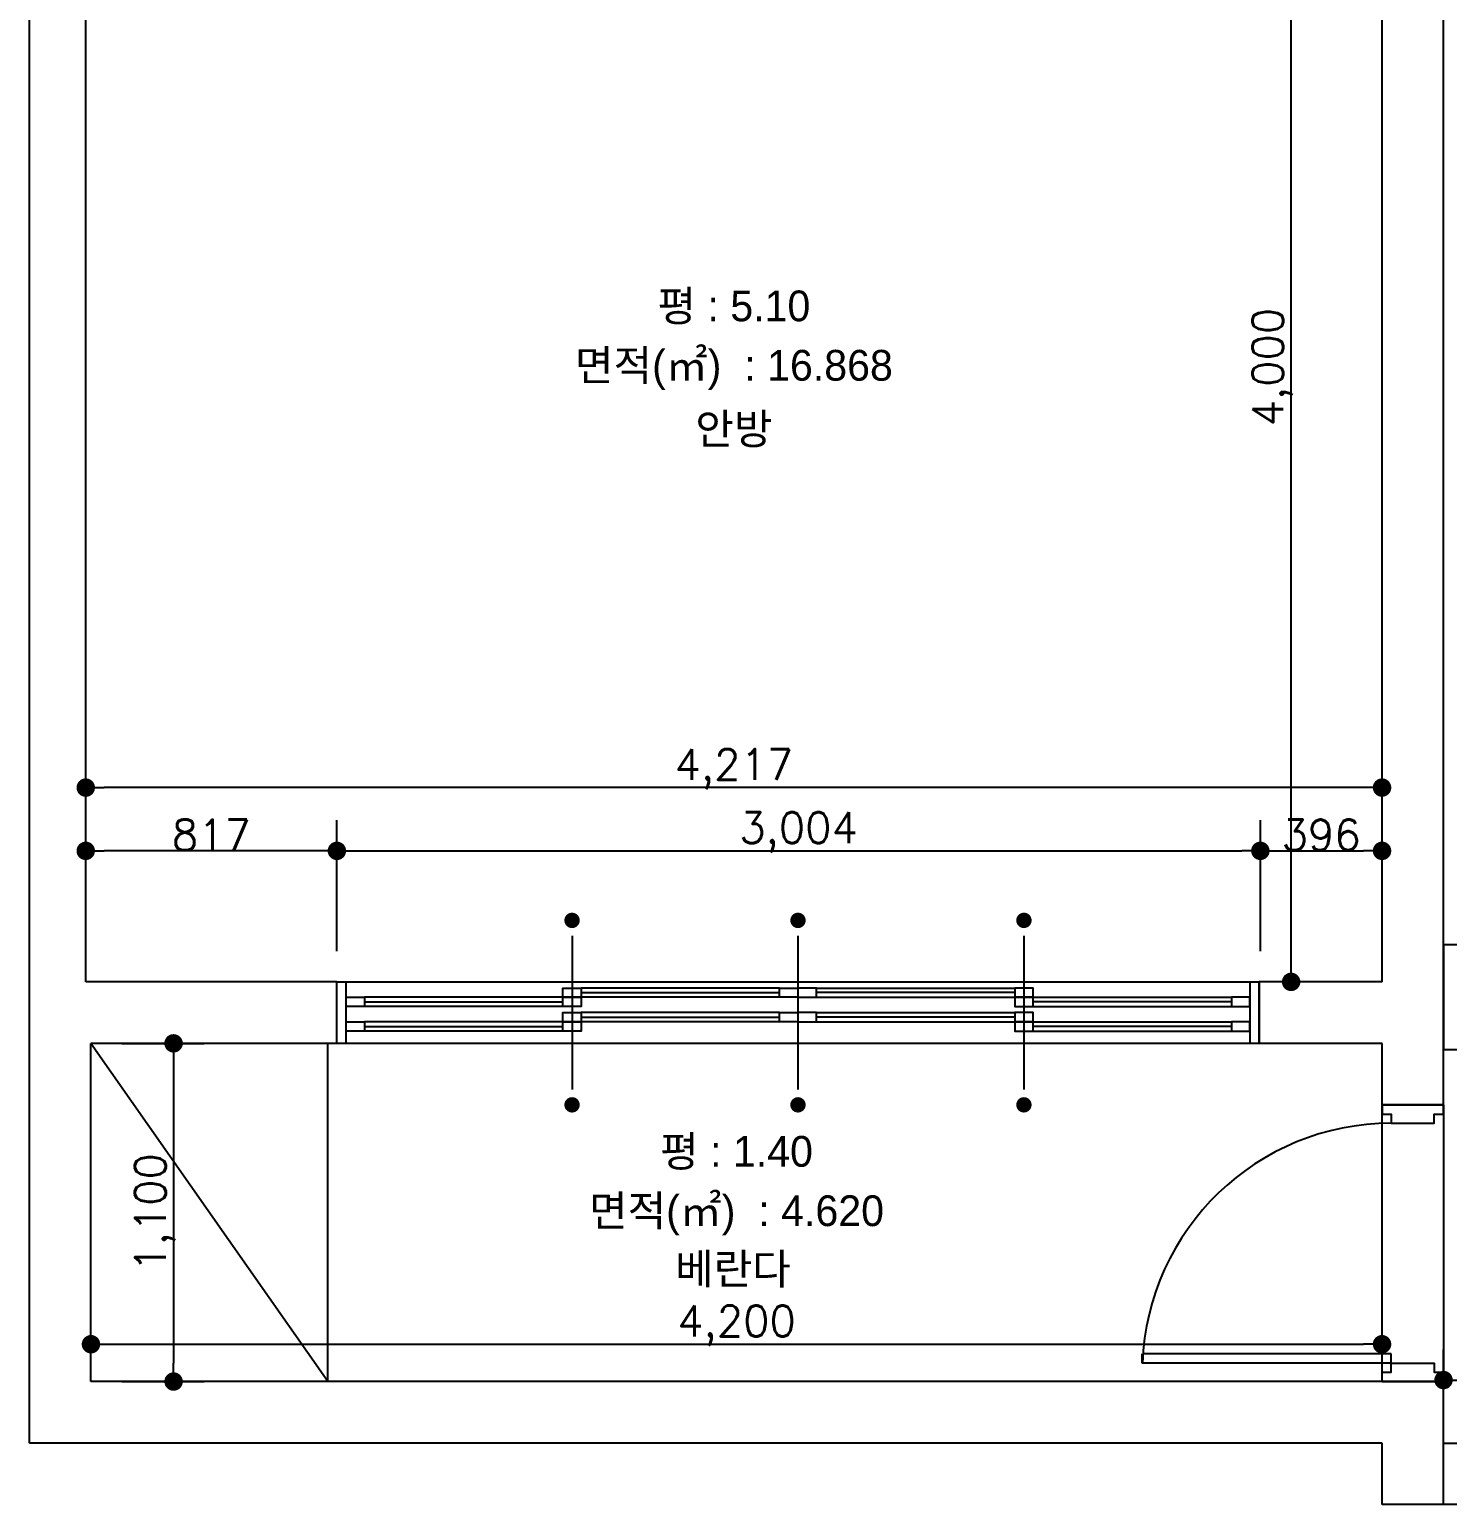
# Model space of a CAD drawing. Header units: inches. Extents: x -53835 to 52744, y -79586 to -50910.
# Drawn here: x -29037 to -24424, y -66028 to -61230 of the extents above; entities that cross this region are included whole.
import ezdxf
from ezdxf.enums import TextEntityAlignment as Align

# ---------------------------------------------------------------- set-up
doc = ezdxf.new("R2010")
doc.units = ezdxf.units.IN
doc.header["$LTSCALE"] = 50
doc.header["$MEASUREMENT"] = 0
for name, color, linetype in [('도면층2', 2, 'Continuous'), ('도면층4', 4, 'Continuous'), ('도면층5', 5, 'Continuous'), ('도면층8', 8, 'Continuous')]:
    doc.layers.add(name, color=color, linetype=linetype)
doc.styles.get("Standard").update_dxf_attribs({"font": 'txt.shx', "bigfont": 'whgtxt.shx'})
doc.styles.add('휴먼엑스포', font='Expo M.ttf')
doc.dimstyles.get("Standard").update_dxf_attribs({"dimscale": 20, "dimtxt": 5, "dimasz": 3, "dimexe": 5, "dimexo": 5, "dimgap": 0.09, "dimtad": 1, "dimdec": 0, "dimzin": 0, "dimdsep": 46, "dimlunit": 6, "dimtxsty": 'Standard', "dimblk": 'DOT', "dimcen": 0.09, "dimadec": 0, "dimazin": 0, "dimtfac": 1, "dimtdec": 0, "dimtix": 1, "dimtofl": 0, "dimtmove": 0, "dimatfit": 3, "dimfxl": 1, "dimtolj": 1, "dimtzin": 0, "dimarcsym": 0})

# ---------------------------------------------------------------- blocks, each defined once
blk = doc.blocks.new('_Dot')
at = {"color": 0, "linetype": 'ByBlock', "lineweight": -2}
blk.add_line((-0.5, 0), (-1, 0), dxfattribs=at)
at = {"color": 0, "linetype": 'ByBlock', "const_width": 0.5}
blk.add_lwpolyline([(-0.25, 0, 1), (0.25, 0, 1)], format="xyb", close=True, dxfattribs=at)
blk = doc.blocks.new('*D29')
at = {"layer": 'Defpoints', "color": 0, "transparency": 16777216}
for p in [(-24437, -60127.6), (-23964.1, -60127.6), (-24437, -64207.6)]:
    blk.add_point(p, dxfattribs=at)
at = {"layer": '도면층4', "color": 0, "lineweight": -2, "transparency": 16777216}
for p, q in [((-24337, -60127.6), (-23864.1, -60127.6)), ((-23964.1, -64147.6), (-23964.1, -60187.6)), ((-24337, -64207.6), (-23864.1, -64207.6))]:
    blk.add_line(p, q, dxfattribs=at)
at = {"layer": '도면층4', "color": 0, "lineweight": -2, "transparency": 16777216, "xscale": 60, "yscale": 60, "zscale": 60}
for p, rotation in [((-23964.1, -60127.6), 90), ((-23964.1, -64207.6), 270)]:
    blk.add_blockref('_Dot', p, dxfattribs=dict(at, rotation=rotation))
at = {"layer": '도면층4', "color": 0, "transparency": 16777216, "insert": (-24024.4, -62167.6), "char_height": 100, "attachment_point": 5, "rotation": 90}
blk.add_mtext('\\A1;4,080', dxfattribs=at)
blk = doc.blocks.new('*D30')
at = {"layer": 'Defpoints', "color": 0, "transparency": 16777216}
for p in [(-24932.8, -60327.6), (-24637, -60327.6), (-24637, -64327.6)]:
    blk.add_point(p, dxfattribs=at)
at = {"layer": '도면층4', "color": 0, "lineweight": -2, "transparency": 16777216}
for p, q in [((-24737, -60327.6), (-25032.8, -60327.6)), ((-24932.8, -64267.6), (-24932.8, -60387.6)), ((-24737, -64327.6), (-25032.8, -64327.6))]:
    blk.add_line(p, q, dxfattribs=at)
at = {"layer": '도면층4', "color": 0, "lineweight": -2, "transparency": 16777216, "xscale": 60, "yscale": 60, "zscale": 60}
for p, rotation in [((-24932.8, -60327.6), 90), ((-24932.8, -64327.6), 270)]:
    blk.add_blockref('_Dot', p, dxfattribs=dict(at, rotation=rotation))
at = {"layer": '도면층4', "color": 0, "transparency": 16777216, "insert": (-24993.1, -62327.6), "char_height": 100, "attachment_point": 5, "rotation": 90}
blk.add_mtext('\\A1;4,000', dxfattribs=at)
blk = doc.blocks.new('*D31')
at = {"layer": 'Defpoints', "color": 0, "transparency": 16777216}
for p in [(-28854, -63695.7), (-28854, -64327.6), (-24637, -64327.6)]:
    blk.add_point(p, dxfattribs=at)
at = {"layer": '도면층4', "color": 0, "lineweight": -2, "transparency": 16777216}
for p, q in [((-28854, -64227.6), (-28854, -63595.7)), ((-24637, -64227.6), (-24637, -63595.7)), ((-24697, -63695.7), (-28794, -63695.7))]:
    blk.add_line(p, q, dxfattribs=at)
at = {"layer": '도면층4', "color": 0, "lineweight": -2, "transparency": 16777216, "xscale": 60, "yscale": 60, "zscale": 60, "rotation": 180}
blk.add_blockref('_Dot', (-28854, -63695.7), dxfattribs=at)
at = {"layer": '도면층4', "color": 0, "lineweight": -2, "transparency": 16777216, "xscale": 60, "yscale": 60, "zscale": 60}
blk.add_blockref('_Dot', (-24637, -63695.7), dxfattribs=at)
at = {"layer": '도면층4', "color": 0, "transparency": 16777216, "insert": (-26745.5, -63635.4), "char_height": 100, "attachment_point": 5}
blk.add_mtext('\\A1;4,217', dxfattribs=at)
blk = doc.blocks.new('*D74')
at = {"layer": 'Defpoints', "color": 0, "transparency": 16777216}
for p in [(-28854, -63901.4), (-28854, -64327.6), (-28037, -64327.6)]:
    blk.add_point(p, dxfattribs=at)
at = {"layer": '도면층4', "color": 0, "lineweight": -2, "transparency": 16777216}
for p, q in [((-28854, -64227.6), (-28854, -63801.4)), ((-28037, -64227.6), (-28037, -63801.4)), ((-28097, -63901.4), (-28794, -63901.4))]:
    blk.add_line(p, q, dxfattribs=at)
at = {"layer": '도면층4', "color": 0, "lineweight": -2, "transparency": 16777216, "xscale": 60, "yscale": 60, "zscale": 60, "rotation": 180}
blk.add_blockref('_Dot', (-28854, -63901.4), dxfattribs=at)
at = {"layer": '도면층4', "color": 0, "lineweight": -2, "transparency": 16777216, "xscale": 60, "yscale": 60, "zscale": 60}
blk.add_blockref('_Dot', (-28037, -63901.4), dxfattribs=at)
at = {"layer": '도면층4', "color": 0, "transparency": 16777216, "insert": (-28445.5, -63849.6), "char_height": 100, "attachment_point": 5}
blk.add_mtext('\\A1;817', dxfattribs=at)
blk = doc.blocks.new('*D99')
at = {"layer": 'Defpoints', "color": 0, "transparency": 16777216}
for p in [(-25032.8, -63901.4), (-28037, -64327.6), (-25032.8, -64327.6)]:
    blk.add_point(p, dxfattribs=at)
at = {"layer": '도면층4', "color": 0, "lineweight": -2, "transparency": 16777216}
for p, q in [((-28037, -64227.6), (-28037, -63801.4)), ((-25032.8, -64227.6), (-25032.8, -63801.4)), ((-27977, -63901.4), (-25092.8, -63901.4))]:
    blk.add_line(p, q, dxfattribs=at)
at = {"layer": '도면층4', "color": 0, "lineweight": -2, "transparency": 16777216, "xscale": 60, "yscale": 60, "zscale": 60, "rotation": 180}
blk.add_blockref('_Dot', (-28037, -63901.4), dxfattribs=at)
at = {"layer": '도면층4', "color": 0, "lineweight": -2, "transparency": 16777216, "xscale": 60, "yscale": 60, "zscale": 60}
blk.add_blockref('_Dot', (-25032.8, -63901.4), dxfattribs=at)
at = {"layer": '도면층4', "color": 0, "transparency": 16777216, "insert": (-26534.9, -63841.1), "char_height": 100, "attachment_point": 5}
blk.add_mtext('\\A1;3,004', dxfattribs=at)
blk = doc.blocks.new('*D100')
at = {"layer": 'Defpoints', "color": 0, "transparency": 16777216}
for p in [(-24637, -63901.4), (-25032.8, -64327.6), (-24637, -64327.6)]:
    blk.add_point(p, dxfattribs=at)
at = {"layer": '도면층4', "color": 0, "lineweight": -2, "transparency": 16777216}
for p, q in [((-25032.8, -64227.6), (-25032.8, -63801.4)), ((-24637, -64227.6), (-24637, -63801.4)), ((-24972.8, -63901.4), (-24697, -63901.4))]:
    blk.add_line(p, q, dxfattribs=at)
at = {"layer": '도면층4', "color": 0, "lineweight": -2, "transparency": 16777216, "xscale": 60, "yscale": 60, "zscale": 60, "rotation": 180}
blk.add_blockref('_Dot', (-25032.8, -63901.4), dxfattribs=at)
at = {"layer": '도면층4', "color": 0, "lineweight": -2, "transparency": 16777216, "xscale": 60, "yscale": 60, "zscale": 60}
blk.add_blockref('_Dot', (-24637, -63901.4), dxfattribs=at)
at = {"layer": '도면층4', "color": 0, "transparency": 16777216, "insert": (-24834.9, -63849.6), "char_height": 100, "attachment_point": 5}
blk.add_mtext('\\A1;396', dxfattribs=at)
blk = doc.blocks.new('*D101')
at = {"layer": 'Defpoints', "color": 0, "transparency": 16777216}
for p in [(-28837, -64527.6), (-28837, -65627.6), (-28568.3, -65627.6)]:
    blk.add_point(p, dxfattribs=at)
at = {"layer": '도면층4', "color": 0, "lineweight": -2, "transparency": 16777216}
for p, q in [((-28737, -64527.6), (-28468.3, -64527.6)), ((-28568.3, -64587.6), (-28568.3, -65567.6)), ((-28737, -65627.6), (-28468.3, -65627.6))]:
    blk.add_line(p, q, dxfattribs=at)
at = {"layer": '도면층4', "color": 0, "lineweight": -2, "transparency": 16777216, "xscale": 60, "yscale": 60, "zscale": 60}
for p, rotation in [((-28568.3, -64527.6), 90), ((-28568.3, -65627.6), 270)]:
    blk.add_blockref('_Dot', p, dxfattribs=dict(at, rotation=rotation))
at = {"layer": '도면층4', "color": 0, "transparency": 16777216, "insert": (-28628.6, -65077.6), "char_height": 100, "attachment_point": 5, "rotation": 90}
blk.add_mtext('\\A1;1,100', dxfattribs=at)
blk = doc.blocks.new('*D102')
at = {"layer": 'Defpoints', "color": 0, "transparency": 16777216}
for p in [(-24637, -65506.3), (-28837, -65627.6), (-24637, -65627.6)]:
    blk.add_point(p, dxfattribs=at)
at = {"layer": '도면층4', "color": 0, "lineweight": -2, "transparency": 16777216}
for p, q in [((-28837, -65527.6), (-28837, -65406.3)), ((-24637, -65527.6), (-24637, -65406.3)), ((-28777, -65506.3), (-24697, -65506.3))]:
    blk.add_line(p, q, dxfattribs=at)
at = {"layer": '도면층4', "color": 0, "lineweight": -2, "transparency": 16777216, "xscale": 60, "yscale": 60, "zscale": 60, "rotation": 180}
blk.add_blockref('_Dot', (-28837, -65506.3), dxfattribs=at)
at = {"layer": '도면층4', "color": 0, "lineweight": -2, "transparency": 16777216, "xscale": 60, "yscale": 60, "zscale": 60}
blk.add_blockref('_Dot', (-24637, -65506.3), dxfattribs=at)
at = {"layer": '도면층4', "color": 0, "transparency": 16777216, "insert": (-26737, -65446), "char_height": 100, "attachment_point": 5}
blk.add_mtext('\\A1;4,200', dxfattribs=at)
blk = doc.blocks.new('*D103')
at = {"layer": 'Defpoints', "color": 0, "transparency": 16777216}
for p in [(-24437, -64547.6), (-23964.1, -64547.6), (-24437, -65827.6)]:
    blk.add_point(p, dxfattribs=at)
at = {"layer": '도면층4', "color": 0, "lineweight": -2, "transparency": 16777216}
for p, q in [((-24337, -64547.6), (-23864.1, -64547.6)), ((-23964.1, -65767.6), (-23964.1, -64607.6)), ((-24337, -65827.6), (-23864.1, -65827.6))]:
    blk.add_line(p, q, dxfattribs=at)
at = {"layer": '도면층4', "color": 0, "lineweight": -2, "transparency": 16777216, "xscale": 60, "yscale": 60, "zscale": 60}
for p, rotation in [((-23964.1, -64547.6), 90), ((-23964.1, -65827.6), 270)]:
    blk.add_blockref('_Dot', p, dxfattribs=dict(at, rotation=rotation))
at = {"layer": '도면층4', "color": 0, "transparency": 16777216, "insert": (-24024.4, -65187.6), "char_height": 100, "attachment_point": 5, "rotation": 90}
blk.add_mtext('\\A1;1,280', dxfattribs=at)
blk = doc.blocks.new('*D104')
at = {"layer": 'Defpoints', "color": 0, "transparency": 16777216}
for p in [(-19037, -65622.9), (-24437, -65827.6), (-19037, -65827.6)]:
    blk.add_point(p, dxfattribs=at)
at = {"layer": '도면층4', "color": 0, "lineweight": -2, "transparency": 16777216}
for p, q in [((-24437, -65727.6), (-24437, -65522.9)), ((-19037, -65727.6), (-19037, -65522.9)), ((-24377, -65622.9), (-19097, -65622.9))]:
    blk.add_line(p, q, dxfattribs=at)
at = {"layer": '도면층4', "color": 0, "lineweight": -2, "transparency": 16777216, "xscale": 60, "yscale": 60, "zscale": 60, "rotation": 180}
blk.add_blockref('_Dot', (-24437, -65622.9), dxfattribs=at)
at = {"layer": '도면층4', "color": 0, "lineweight": -2, "transparency": 16777216, "xscale": 60, "yscale": 60, "zscale": 60}
blk.add_blockref('_Dot', (-19037, -65622.9), dxfattribs=at)
at = {"layer": '도면층4', "color": 0, "transparency": 16777216, "insert": (-21737, -65562.6), "char_height": 100, "attachment_point": 5}
blk.add_mtext('\\A1;5,400', dxfattribs=at)

msp = doc.modelspace()

# ---------------------------------------------------------------- linework, layer by layer
at = {"layer": '도면층2'}
for p, q in [((-29036.998, -65827.561), (-29036.998, -54866.561)), ((-28853.998, -64327.561), (-28853.998, -57527.561)), ((-24436.998, -64727.561), (-24436.998, -60127.561)), ((-24636.998, -64327.561), (-24636.998, -60327.561)), ((-24436.998, -64547.561), (-24436.998, -64207.561)), ((-28036.998, -64327.561), (-28853.998, -64327.561)), ((-28036.998, -64527.561), (-28036.998, -64327.561)), ((-24636.998, -64327.561), (-25036.998, -64327.561)), ((-25036.998, -64527.561), (-25036.998, -64327.561)), ((-28836.998, -65627.561), (-28836.998, -64527.561)), ((-28036.998, -64527.561), (-28836.998, -64527.561)), ((-24636.998, -64527.561), (-25036.998, -64527.561)), ((-24636.998, -64727.561), (-24636.998, -64527.561)), ((-24636.998, -64727.561), (-24436.998, -64727.561)), ((-24636.998, -65627.561), (-28836.998, -65627.561)), ((-24636.998, -65627.561), (-24436.998, -65627.561)), ((-24436.998, -66027.561), (-24436.998, -65627.561)), ((-24636.998, -65827.561), (-29036.998, -65827.561)), ((-24636.998, -66027.561), (-24636.998, -65827.561)), ((-24436.998, -66027.561), (-24436.998, -65827.561)), ((-24436.998, -66027.561), (-24636.998, -66027.561))]:
    msp.add_line(p, q, dxfattribs=at)
at = {"layer": '도면층4'}
for p, q in [((-27271.998, -64177.561), (-27271.998, -64677.561)), ((-26536.998, -64177.561), (-26536.998, -64677.561)), ((-25801.998, -64177.561), (-25801.998, -64677.561)), ((-19036.998, -64207.561), (-24436.998, -64207.561)), ((-24436.998, -64207.561), (-24436.998, -64547.561)), ((-28036.998, -64327.561), (-25036.998, -64327.561)), ((-28036.998, -64527.561), (-28036.998, -64327.561)), ((-28006.998, -64527.561), (-28006.998, -64327.561)), ((-25066.998, -64327.561), (-25066.998, -64527.561)), ((-25036.998, -64327.561), (-25036.998, -64527.561)), ((-27241.998, -64362.561), (-26596.998, -64362.561)), ((-25831.998, -64362.561), (-26476.998, -64362.561)), ((-27946.998, -64392.561), (-27301.998, -64392.561)), ((-25126.998, -64392.561), (-25771.998, -64392.561)), ((-27946.998, -64472.561), (-27301.998, -64472.561)), ((-27241.998, -64442.561), (-26596.998, -64442.561)), ((-25831.998, -64442.561), (-26476.998, -64442.561)), ((-25126.998, -64472.561), (-25771.998, -64472.561)), ((-25036.998, -64527.561), (-28036.998, -64527.561)), ((-24436.998, -64547.561), (-19036.998, -64547.561)), ((-24636.998, -65627.561), (-24636.998, -64727.561)), ((-24636.998, -64727.561), (-24436.998, -64727.561)), ((-24436.998, -64727.561), (-24436.998, -65627.561)), ((-25416.998, -65567.561), (-25416.998, -65537.561)), ((-24606.998, -65537.561), (-25416.442, -65537.561)), ((-24606.998, -65567.561), (-24606.998, -65537.561)), ((-24606.998, -65567.561), (-25416.998, -65567.561)), ((-24436.998, -65627.561), (-24636.998, -65627.561)), ((-24636.998, -65627.561), (-24436.998, -65627.561)), ((-24436.998, -65827.561), (-19036.998, -65827.561)), ((-24436.998, -66027.561), (-24436.998, -65827.561)), ((-19036.998, -66027.561), (-24436.998, -66027.561))]:
    msp.add_line(p, q, dxfattribs=at)
at = {"layer": '도면층4', "const_width": 25}
for points in [[(-27284.498, -64127.561, -1), (-27259.498, -64127.561, -1)], [(-26549.498, -64127.561, -1), (-26524.498, -64127.561, -1)], [(-25789.498, -64127.561, 1), (-25814.498, -64127.561, 1)], [(-27284.498, -64727.561, -1), (-27259.498, -64727.561, -1)], [(-26549.498, -64727.561, -1), (-26524.498, -64727.561, -1)], [(-25789.498, -64727.561, 1), (-25814.498, -64727.561, 1)]]:
    msp.add_lwpolyline(points, format="xyb", close=True, dxfattribs=at)
at = {"layer": '도면층4'}
for points in [[(-28006.998, -64407.561), (-28006.998, -64377.561), (-27946.998, -64377.561), (-27946.998, -64407.561)], [(-27301.998, -64377.561), (-27301.998, -64347.561), (-27241.998, -64347.561), (-27241.998, -64377.561)], [(-27301.998, -64407.561), (-27301.998, -64377.561), (-27241.998, -64377.561), (-27241.998, -64407.561)], [(-26596.998, -64377.561), (-26596.998, -64347.561), (-26536.998, -64347.561), (-26536.998, -64377.561)], [(-26476.998, -64377.561), (-26476.998, -64347.561), (-26536.998, -64347.561), (-26536.998, -64377.561)], [(-25771.998, -64377.561), (-25771.998, -64347.561), (-25831.998, -64347.561), (-25831.998, -64377.561)], [(-25771.998, -64407.561), (-25771.998, -64377.561), (-25831.998, -64377.561), (-25831.998, -64407.561)], [(-25066.998, -64407.561), (-25066.998, -64377.561), (-25126.998, -64377.561), (-25126.998, -64407.561)], [(-27301.998, -64457.561), (-27301.998, -64427.561), (-27241.998, -64427.561), (-27241.998, -64457.561)], [(-26596.998, -64457.561), (-26596.998, -64427.561), (-26536.998, -64427.561), (-26536.998, -64457.561)], [(-26476.998, -64457.561), (-26476.998, -64427.561), (-26536.998, -64427.561), (-26536.998, -64457.561)], [(-25771.998, -64457.561), (-25771.998, -64427.561), (-25831.998, -64427.561), (-25831.998, -64457.561)], [(-28006.998, -64487.561), (-28006.998, -64457.561), (-27946.998, -64457.561), (-27946.998, -64487.561)], [(-27301.998, -64487.561), (-27301.998, -64457.561), (-27241.998, -64457.561), (-27241.998, -64487.561)], [(-25771.998, -64487.561), (-25771.998, -64457.561), (-25831.998, -64457.561), (-25831.998, -64487.561)], [(-25066.998, -64487.561), (-25066.998, -64457.561), (-25126.998, -64457.561), (-25126.998, -64487.561)]]:
    msp.add_lwpolyline(points, close=True, dxfattribs=at)
for points in [[(-24636.998, -64727.561), (-24636.998, -64757.561), (-24606.998, -64757.561), (-24606.998, -64787.561), (-24466.998, -64787.561), (-24466.998, -64757.561), (-24436.998, -64757.561), (-24436.998, -64727.561), (-24636.998, -64727.561)], [(-24636.998, -65627.561), (-24636.998, -65597.561), (-24606.998, -65597.561), (-24606.998, -65567.561), (-24466.998, -65567.561), (-24466.998, -65597.561), (-24436.998, -65597.561), (-24436.998, -65627.561), (-24636.998, -65627.561)]]:
    msp.add_lwpolyline(points, dxfattribs=at)
at = {"layer": '도면층5'}
for p, q in [((-27301.998, -64377.561), (-27946.998, -64377.561)), ((-26596.998, -64347.561), (-27241.998, -64347.561)), ((-26596.998, -64377.561), (-27241.998, -64377.561)), ((-26476.998, -64347.561), (-25831.998, -64347.561)), ((-26476.998, -64377.561), (-25831.998, -64377.561)), ((-25771.998, -64377.561), (-25126.998, -64377.561)), ((-27301.998, -64407.561), (-27946.998, -64407.561)), ((-26596.998, -64427.561), (-27241.998, -64427.561)), ((-26476.998, -64427.561), (-25831.998, -64427.561)), ((-25771.998, -64407.561), (-25126.998, -64407.561)), ((-27301.998, -64457.561), (-27946.998, -64457.561)), ((-26596.998, -64457.561), (-27241.998, -64457.561)), ((-26476.998, -64457.561), (-25831.998, -64457.561)), ((-25771.998, -64457.561), (-25126.998, -64457.561)), ((-27301.998, -64487.561), (-27946.998, -64487.561)), ((-25771.998, -64487.561), (-25126.998, -64487.561))]:
    msp.add_line(p, q, dxfattribs=at)
msp.add_arc((-24606.998, -65597.561), 810, 90, 177.877449, dxfattribs=at)
at = {"layer": '도면층8'}
for q in [(-28836.998, -64527.561), (-28066.998, -64527.561)]:
    msp.add_line((-28066.998, -65627.561), q, dxfattribs=at)

# ---------------------------------------------------------------- texts
at = {"layer": '도면층4', "color": 7, "style": '휴먼엑스포'}
for s, p in [('평 : 5.10', (-26745.498, -62127.561)), ('면적(㎡)  : 16.868', (-26745.498, -62327.561)), ('안방', (-26745.498, -62527.561)), ('평 : 1.40', (-26736.998, -64877.561)), ('면적(㎡)  : 4.620', (-26736.998, -65077.561)), ('베란다', (-26748.482, -65260.008))]:
    msp.add_text(s, height=100, dxfattribs=at).set_placement(p, align=Align.MIDDLE)

# ---------------------------------------------------------------- dimensions: what is measured, and where the dimension line sits
at = {"layer": '도면층4'}
for base, p1, p2, angle, picture, middle in [((-23964.072, -60127.561), (-24436.998, -64207.561), (-24436.998, -60127.561), 270, '*D29', (-24024.372, -62167.561)), ((-24932.833, -60327.561), (-24636.998, -64327.561), (-24636.998, -60327.561), 270, '*D30', (-24993.133, -62327.561)), ((-28853.998, -63695.73), (-24636.998, -64327.561), (-28853.998, -64327.561), 180, '*D31', (-26745.498, -63635.43)), ((-28853.998, -63901.413), (-28036.998, -64327.561), (-28853.998, -64327.561), 180, '*D74', (-28445.498, -63849.613)), ((-25032.833, -63901.413), (-28036.998, -64327.561), (-25032.833, -64327.561), 180, '*D99', (-26534.915, -63841.113)), ((-24636.998, -63901.413), (-25032.833, -64327.561), (-24636.998, -64327.561), 180, '*D100', (-24834.915, -63849.613)), ((-28568.251, -65627.561), (-28836.998, -64527.561), (-28836.998, -65627.561), 90, '*D101', (-28628.551, -65077.561)), ((-23964.072, -64547.561), (-24436.998, -65827.561), (-24436.998, -64547.561), 90, '*D103', (-24024.372, -65187.561)), ((-24636.998, -65506.256), (-28836.998, -65627.561), (-24636.998, -65627.561), 180, '*D102', (-26736.998, -65445.956)), ((-19036.998, -65622.907), (-24436.998, -65827.561), (-19036.998, -65827.561), 180, '*D104', (-21736.998, -65562.607))]:
    dim = msp.add_linear_dim(base=base, p1=p1, p2=p2, angle=angle, dimstyle='Standard', dxfattribs=at)
    dim.commit()
    dim.dimension.update_dxf_attribs({"geometry": picture, "text_midpoint": middle})

doc.saveas('drawing.dxf')
